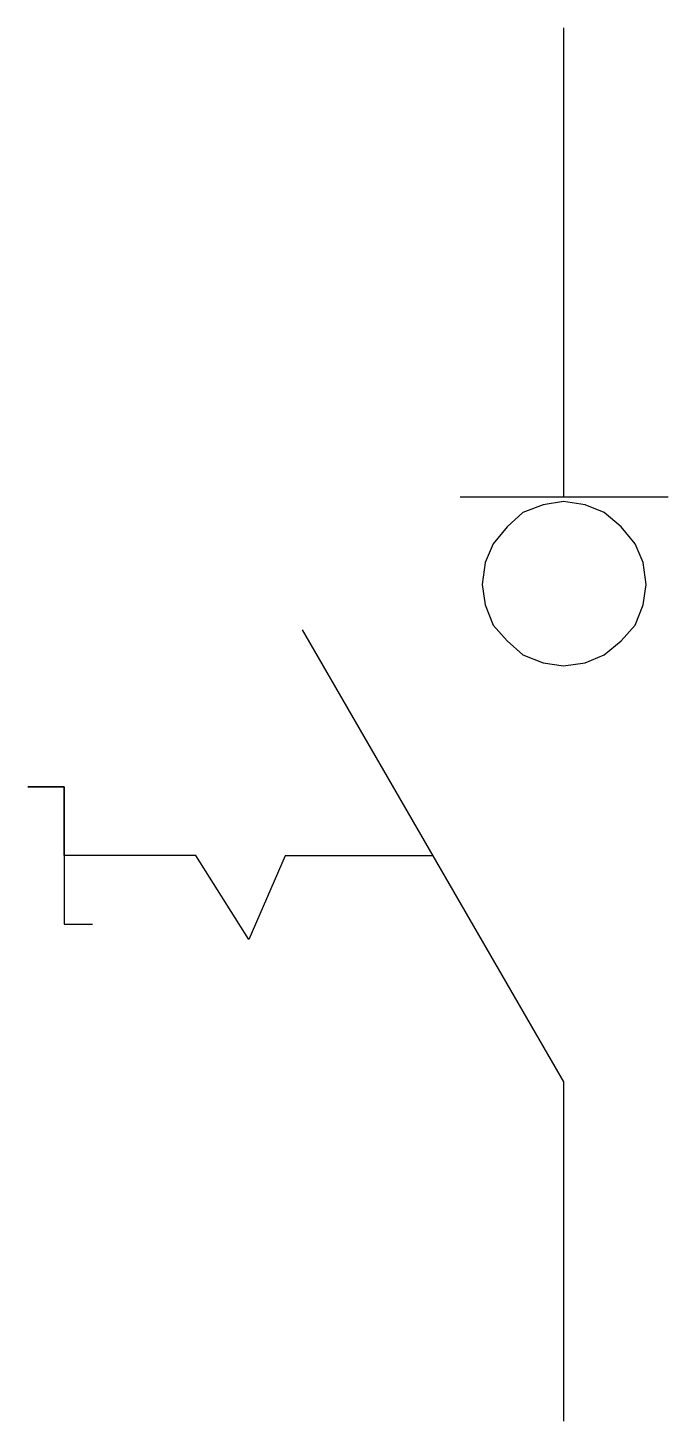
# Model space of a CAD drawing. Extents: x 714.4 to 723.5, y -317.3 to -297.6.
import ezdxf

# ---------------------------------------------------------------- set-up
doc = ezdxf.new("R2010")
doc.units = 0
doc.header["$MEASUREMENT"] = 0
doc.layers.add('00-UNIF_TIPICO_REF_', color=7, linetype='CONTINUOUS')
doc.layers.add('POTENCIA', color=3, linetype='CONTINUOUS')

# ---------------------------------------------------------------- blocks, each defined once
blk = doc.blocks.new('INTER')
at = {"layer": '00-UNIF_TIPICO_REF_'}
for p, q in [((722.03, -297.551), (722.03, -304.211)), ((720.564, -304.211), (723.517, -304.211)), ((721.741, -304.322), (721.452, -304.433)), ((722.03, -304.277), (721.741, -304.322)), ((722.34, -304.322), (722.03, -304.277)), ((722.607, -304.433), (722.34, -304.322)), ((721.452, -304.433), (721.23, -304.633)), ((722.851, -304.633), (722.607, -304.433)), ((721.23, -304.633), (721.031, -304.877)), ((723.051, -304.877), (722.851, -304.633)), ((721.031, -304.877), (720.92, -305.143)), ((723.162, -305.143), (723.051, -304.877)), ((720.92, -305.143), (720.875, -305.454)), ((723.206, -305.454), (723.162, -305.143)), ((720.875, -305.454), (720.92, -305.743)), ((723.162, -305.743), (723.206, -305.454)), ((720.92, -305.743), (721.031, -306.031)), ((723.051, -306.031), (723.162, -305.743)), ((718.322, -306.098), (722.03, -312.514)), ((721.031, -306.031), (721.23, -306.253)), ((722.851, -306.253), (723.051, -306.031)), ((721.23, -306.253), (721.452, -306.453)), ((722.607, -306.453), (722.851, -306.253)), ((721.452, -306.453), (721.741, -306.564)), ((721.741, -306.564), (722.03, -306.608)), ((722.03, -306.608), (722.34, -306.564)), ((722.34, -306.564), (722.607, -306.453)), ((722.03, -312.514), (722.03, -317.331))]:
    blk.add_line(p, q, dxfattribs=at)
blk.add_lwpolyline([(720.176, -309.306), (718.078, -309.306), (717.562, -310.491), (716.808, -309.301), (714.942, -309.301), (714.942, -308.324), (714.425, -308.324), (714.942, -308.324), (714.942, -310.277), (715.343, -310.277)], dxfattribs=at)
blk = doc.blocks.new('INTERRUPTOR_SECCIONADOR')
at = {"layer": 'POTENCIA', "color": 0}
blk.add_blockref('INTER', (0, 0), dxfattribs=at)

msp = doc.modelspace()

# ---------------------------------------------------------------- block references
at = {"layer": 'POTENCIA', "color": 0}
msp.add_blockref('INTERRUPTOR_SECCIONADOR', (0, 0), dxfattribs=at)

doc.saveas('drawing.dxf')
